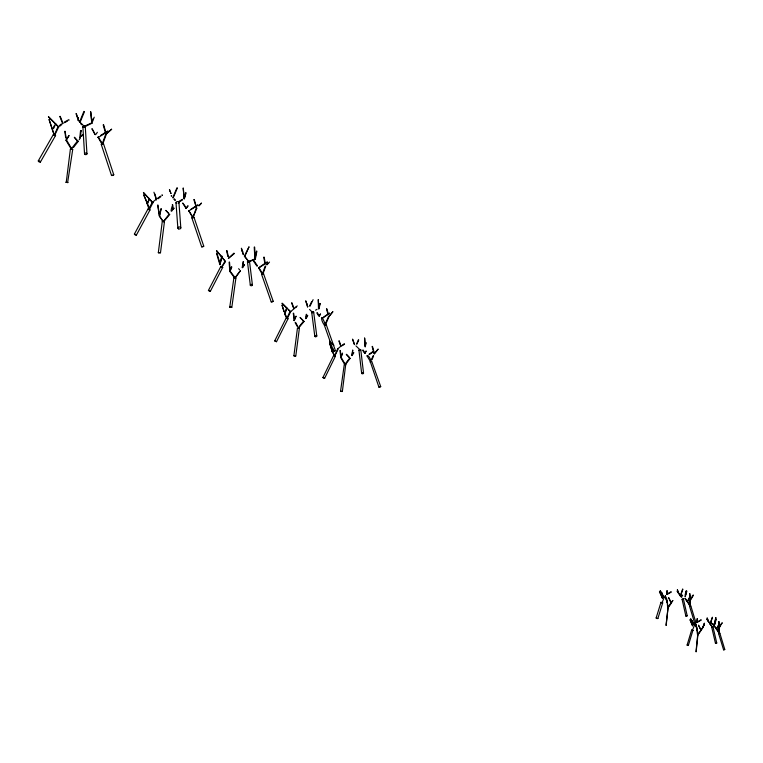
<?xml version="1.0" encoding="UTF-8"?>
<svg xmlns="http://www.w3.org/2000/svg" width="763" height="763" viewBox="0 0 763 763"><rect width="100%" height="100%" fill="white"/><g stroke="black" fill="none" stroke-linecap="round" stroke-linejoin="round"><path stroke-width="1.14" d="M307.508 306.907L307.842 306.631M208.423 290.465L210.302 291.39L222.748 267.336L221.861 266.411L220.869 266.411L208.433 290.417L210.321 291.342M156.1 199.515L156.568 199.887M220.86 266.506L221.213 267.012M161.966 195.09L162.433 195.442L162.109 194.975M240.479 270.77L235.166 278.037M361.643 373.288L358.915 350.112L359.84 349.435L360.794 349.893L363.541 373.126A0.954 0.591 -6.5 0 1 362.139 373.765A0.954 0.591 -6.5 0 1 362.101 372.735A0.954 0.591 -6.5 0 1 363.541 373.126M360.804 349.95L360.451 350.455M272.515 301.766L271.237 301.929L261.642 274.527L262.396 273.984L263.588 273.86L273.192 301.261L272.763 301.652M263.597 273.888L263.016 274.365M222.071 256.215L219.973 264.751L221.661 256.168M220.316 264.513L216.892 253.068M262.901 273.984L262.281 274.365L258.571 267.775L267.193 261.89M262.453 274.07L262.958 274.098L258.962 267.899L267.403 262.243M91.951 123.129L90.807 111.923M271.227 301.9L273.192 301.261M321.929 318.581L329.626 313.393M234.384 253.526L228.356 258.447L233.936 253.135M324.924 324.904L326.163 324.437L335.424 350.637L334.671 351.114L333.574 351.266L324.323 325.067L325.429 324.456M102.213 144.14L102.795 143.988L98.36 137.435L105.714 132.848M318.877 308.872L320.326 303.483M274.709 340.899L276.502 341.738L288.023 318.753L287.212 317.894L286.268 317.837L274.718 340.861L276.511 341.652M666.671 593.471L666.986 590.562M667.015 593.5L667.167 590.858M696.781 622.341L697.21 618.65M697.153 622.36L697.287 618.659M722.056 622.913L718.946 628.111L719.137 633.5L716.362 629.055L719.509 623.342M69.099 120.115L68.832 119.667L64.197 122.194M710.134 624.02L712.489 626.843M366.993 355.854C368.281 353.698 372.287 362.244 370.637 361.881M702.952 627.377L704.259 623.266M704.239 624.401L703.057 627.138M712.384 617.315L709.962 623.829L712.184 627.062M149.224 209.587C143.215 193.955 152.323 212.639 148.022 208.938L134.393 234.06L135.261 235.014L136.377 235.099L150.015 209.93L149.348 209.081M332.964 349.521L332.344 351.466L334.852 355.854L337.99 349.378M680.892 596.78L680.3 595.836L682.656 589.046M690.649 595.665L687.558 601.73L685.184 598.182M671.259 602.904L668.836 597.963M696.009 651.716L697.697 634.892L702.923 627.205L704.03 624.439M696.171 651.736L697.878 634.93L701.149 630.314L698.631 625.469M666.013 625.307L668.045 607.777L667.358 602.36M666.185 625.326L668.026 607.701M79.791 137.807L80.535 130.721L81.107 130.731M80.315 137.95L81.136 130.797M92.113 128.794C95.032 132.743 94.488 137.502 97.34 132.266M97.95 137.388L98.561 137.054M322.883 377.599L333.736 355.3L334.68 355.329L335.453 356.102L324.599 378.362L322.921 377.494L324.599 378.362M192.781 217.808L188.738 210.674L193.23 217.522M159.095 252.83L158.322 252.696L162.29 221.384L164.455 221.68M160.459 252.973L164.455 221.69L163.578 221.451M101.279 144.474L103.53 143.826L113.763 174.775L112.857 175.452L111.522 175.5L101.279 144.512L101.851 144.674M192.581 217.751L193.268 217.36M172.324 204.56C175.089 209.348 168.194 216.74 172.724 204.78M242.252 267.536L243.016 261.719M243.54 261.776L242.624 267.689L244.532 264.713M293.936 355.816L295.672 356.044L293.889 355.816L297.465 327.976L298.371 328.071L299.392 328.224L295.777 356.063M340.536 391.305L344.275 364.485M342.358 391.553L345.696 364.676M364.724 338.171L365.258 346.707M66.228 182.414L70.387 149.052M67.621 182.634L72.723 149.434L72.065 149.414M229.787 307.05L233.898 277.713L235.414 277.904L235.91 278.009L231.818 307.346L230.798 307.222M352.697 339.297L354.604 344.533M353.794 352.697L352.907 354.194M341.042 357.542L342.549 353.164M319.935 303.426L318.495 308.662L318.219 299.687M318.867 308.777L318.343 299.735M294.156 320.66L296.092 316.178M282.224 303.293L290.646 311.685L287.393 318.448M254.966 258.915L255.166 259.43M326.163 324.485C322.224 328.376 318.4 306.669 325.467 324.819L329.006 316.616M243.225 254.651L241.356 248.328M136.396 235.052L134.412 234.022M148.012 209.043L148.413 209.596M188.07 205.981L186.153 208.413M165.876 210.388L168.48 213.421M169.634 189.796L170.654 192.801M183.292 188.165L184.236 198.733L183.12 188.118M715.456 643.276L711.688 627.081L712.299 626.633L712.976 626.795L716.753 643.028L715.465 643.314L716.743 642.99M712.976 626.89L711.707 627.138M169.443 189.625L169.872 191.341M174.05 208.185L172.915 209.672M305.772 317.112L306.259 314.289M306.259 317.217L306.745 314.394M159.677 215.767L161.193 208.776M333.574 351.266L335.424 350.637M685.25 594.663L685.87 591.096M143.558 192.686L152.924 202.7L149.376 209.625M685.641 594.73L686.271 591.172M714.511 624.363L715.732 617.572M715.894 617.61L714.635 624.287M662.704 602.884L657.878 618.526L656.914 618.545L656.142 617.973L660.987 602.312L662.713 602.827L661.903 602.961M91.818 123.234L90.616 111.703M351.695 355.548L352.706 350.15M352.172 355.606L352.783 350.246M657.887 618.497L656.142 617.973M660.968 602.341L661.483 602.818M76.033 113.649L78.417 120.659M54.221 135.041L49.042 119.562M48.422 116.873L58.56 127.097M286.602 307.842L284.513 313.917L286.917 318.438L287.365 318.219L286.898 318.4M256.492 251.151L254.918 259.134L254.222 247.117M256.912 251.189L255.328 259.172L254.651 247.098M163.635 221.68L169.767 214.46L169.224 214.012L163.33 221.651L159.362 215.958L161.031 208.728M365.2 345.286L365.782 342.711M365.572 345.391L366.154 342.806M692.88 630.438L688.35 645.45L687.644 645.46L687.101 645.059L691.64 630.028L692.89 630.419L691.64 630.028M688.36 645.431L687.11 645.04M369.988 361.996L371.724 361.338L380.699 386.555L379.964 387.013L378.934 387.184L370.398 361.996M662.456 598.144L659.432 591.859M662.084 602.646L664.277 597.2M202.777 246.821L201.67 246.84L191.866 217.856L192.734 217.236L193.955 217.197L203.759 246.182L203.32 246.602M193.945 217.274L193.44 217.674M378.925 387.146L380.699 386.555M201.67 246.84L203.759 246.182M80.01 122.309L79.6 122.137M186.019 208.318L187.822 205.867M714.406 624.344L715.856 619.146M714.778 624.43L716.228 619.232M684.945 596.428L686.509 591.048M685.327 596.523L686.891 591.144M185.667 192.715L184.245 198.8M184.388 198.666L186.086 192.886M724.793 649.475L719.89 633.309L716.638 629.017L719.576 623.352M710.324 623.905L712.413 617.343M701.207 620.071L697.039 622.494M703.114 627.3L704.421 623.323M286.964 308.004L284.933 313.955L287.346 318.181M334.843 355.835L331.943 351.457L332.926 348.395M172.762 197.77L176.94 187.851M173.211 197.865L177.359 188.022M286.249 317.875L286.478 318.362M682.856 589.313L680.606 595.769L681.75 597.4M248.728 261.642C247.975 260.078 243.283 255.3 244.789 256.33M340.832 357.427L342.387 353.336M262.329 274.117L265.209 266.039L265.686 266.268L262.863 274.232M346.307 354.375L349.034 357.37M97.969 137.063L102.023 144.35L105.828 134.04L106.343 134.202L102.7 144.264M332.697 311.809L328.853 316.607L332.916 311.781M333.736 355.3L334.156 355.92M230.359 269.721L231.447 266.84M230.76 269.844L231.847 266.964M300.126 317.465L304.036 321.519L298.562 328.023M147.831 202.3L149.31 198.409M148.089 202.414L149.567 198.418M92.085 121.365L93.22 118.446M92.533 121.565L94.23 117.187M196.253 208.137L192.925 217.589L196.778 208.337M294.175 320.508L295.93 316.359M692.442 630.295L694.549 625.021M83.911 111.379L79.495 122.175L79.962 122.442M80.067 122.414L84.483 111.617M149.996 209.968L149.186 210.025M74.316 137.33L77.721 141.336M325.019 324.676L328.557 316.416M371.476 359.592L373.193 355.653M371.924 359.783L373.632 355.844M244.322 256.225L248.919 246.974M244.818 256.425L249.015 246.926M356.588 343.951L358.4 339.85M356.941 344.113L358.753 340.012M53.019 128.48L54.564 125.189M53.458 128.699L55.766 123.759M309.587 305.953L311.628 301.614M310.036 306.173L313.107 299.668M365.01 353.336L366.126 351.037M364.828 353.498L366.002 351.238M286.888 318.209L290.045 311.39L290.627 311.647M334.747 355.539L337.637 349.072M54.802 135.051L58.637 127.039M148.661 209.243L152.247 202.329L152.915 202.672M320.546 314.041L319.029 316.387L320.384 314.06M713.109 623.667L714.073 625.975M696.237 624.773L697.115 629.837M687.234 601.511L690.076 606.318L690.858 606.022L695.99 622.856L694.712 623.209L695.951 622.846M687.244 601.54L690.41 595.731M38.312 160.821L53.477 134.298M40.391 162.08A1.211 0.505 30 0 0 39.104 160.793A1.211 0.505 30 0 0 38.56 161.479A1.211 0.505 30 0 0 40.391 162.08L55.537 135.566M719.852 633.347C717.096 632.022 720.158 624.22 722.218 622.942M352.706 354.07L353.612 352.792M689.857 600.424L693.1 595.045M690.172 600.662L693.414 595.274M355.949 345.877L360.05 349.836M287.994 318.781L287.231 318.8M225.524 261.633L221.814 266.907L224.885 261.242M364.542 338.019L365.124 346.822M66.047 140.125L68.889 135.499M66.305 140.173L69.08 135.709M307.747 315.586L305.763 318.696L307.575 315.758M300.221 317.694L304.027 321.509M671.678 602.083L672.728 600.5M671.822 602.179L672.871 600.595M701.054 630.324L703.057 627.367M79.209 139.705L79.772 138.856M248.461 261.385L244.742 256.397M667.72 607.653L671.068 602.818M668.045 607.873L671.392 603.037M335.434 356.14L334.576 356.14M143.663 194.899L147.335 203.702M234.861 277.913L240.355 270.588M172.705 209.491L173.878 208.204M73.458 147.507L78.16 141.498M345.324 364.781L350.131 358.381M303.903 321.481L303.56 321.147L298.171 327.88L299.373 328.233M258.848 267.517L259.172 267.489M378.124 349.111L374.28 353.841L377.981 349.301M81.288 136.157L82.604 134.574M81.517 136.358L82.805 134.793M700.959 619.852L696.896 622.198M692.346 620.977L692.48 625.794L690 619.833M222.691 267.412L222.023 267.441M266.649 264.57L267.937 263.168M266.945 264.866L269.53 262.071M158.065 205.085L159.333 215.986L163.139 221.68M198.847 205.657L201.308 203.149M199.048 205.848L201.489 203.196M329.702 341.128L331.667 343.312M329.549 342.93L332.163 351.514M305.877 301.099L307.737 306.669M102.137 144.045L102.795 143.988M244.37 264.666L242.31 267.613M106.019 134.021L111.503 129.243M106.152 134.212L111.675 129.233M166.01 210.626L168.699 213.249M143.406 192.457L152.505 202.615M65.914 140.211L71.417 149.376M290.541 311.762L294.079 308.681M256.969 266.182L253.078 260.488L253.535 260.193M188.528 211.065L198.037 205.209M225.476 261.595L216.768 250.808M59.733 126.229L61.946 124.455M59.295 125.676L61.507 123.911M230.025 271.046L235.147 277.694M694.74 623.266L689.571 606.385L690.82 605.975M698.526 625.164L701.063 630.419M690.734 619.136L694.54 624.849M690.668 618.764L694.216 625.05M156.148 199.41L152.409 202.262L152.734 202.758M668.693 597.648L671.078 603.018M157.598 198.313L160.535 196.101M158.017 198.809L160.945 196.596M98.332 137.454L97.807 137.435M216.654 250.855L225.314 261.432M723.629 649.876L724.745 649.485L723.591 649.838L718.641 633.681L719.414 633.376M369.063 354.261L372.821 351.629M369.282 354.566L373.04 351.943M323.483 317.131L329.397 313.068M342.024 345.305L344.247 343.779M342.31 345.687L344.542 344.17M95.184 134.66L91.942 128.899M341.071 357.437L340.374 350.465M52.38 130.053L54.583 135.194M294.957 307.47L297.312 305.925M295.214 307.909L296.397 307.127M191.017 209.205L197.798 204.827M100.525 135.499L107.926 130.912M182.862 203.158L186.468 208.061M179.009 201.365L182.367 199.343M179.295 201.861L182.653 199.839M282.014 305.057L283.97 311.733M282.129 305.276L284.208 311.657M305.753 300.88L307.489 306.745M294.28 320.574L293.278 313.278M664.048 597.114L660.386 590.743M315.548 310.188L317.046 309.311M62.614 123.12L63.033 123.492L60.21 116.31M666.681 594.224L671.039 591.764M666.862 594.577L671.221 592.117M64.512 122.719L67.545 121.031M344.866 364.39L349.759 358.028L350.246 358.314M103.015 144.35L103.53 143.826M294.013 308.672L291.962 302.825M84.245 127.039L91.913 123.234M83.901 126.429L91.589 122.957M340.908 346.259L339.239 340.87M716.447 628.95L714.321 625.86M719.127 628.235L718.803 621.568M662.046 593.118L662.303 598.058L662.217 593.128M81.059 130.864L80.601 130.816M254.995 258.876L248.356 261.709M248.624 261.928L255.224 259.201M79.886 137.75L80.353 137.817M153.945 192.219L156.224 199.391M196.558 208.242L193.831 199.591M719.356 633.538L718.689 633.691M374.156 353.689L372.106 346.478M695.265 623.419L697.22 629.809M667.644 607.796L667.263 602.341M667.253 602.417L665.222 595.731M65.78 182.252L68.031 182.586M324.885 325.114L324.323 325.086M192.657 217.932L191.866 217.856M666.967 602.455L665.384 595.684M157.512 205.161L159.553 215.919M65.055 131.312L66.152 137.874M697.144 629.733L695.417 623.371M235.881 278.028L235.376 277.98M158.332 252.687L159.925 252.944M696.924 629.847L696.047 624.744M359.793 350.637L358.925 350.169M229.806 307.041L230.808 307.155M344.523 364.523L345.916 364.704M341.414 391.409C343.894 391.753 338.953 391.104 341.605 391.438M72.685 149.395L70.425 149.09L71.045 149.262M234.594 277.866L233.964 277.742M162.862 221.508L162.309 221.404M229.825 307.06L231.752 307.317M332.191 351.257L329.683 342.921M371.085 361.443L370.541 361.776L367.022 355.93M78.055 141.47L77.626 141.155L78.15 141.451M78.036 141.336L77.521 140.964L71.217 148.976L71.856 149.51M58.741 126.982L58.35 126.916M680.415 596.037L677.163 591.268M687.291 601.788L684.869 598.411M687.463 601.435L690.391 606.08M54.44 134.86L58.017 126.639L58.436 126.887M690.029 600.433L690.334 606.175M148.957 209.415L149.29 209.348M337.446 349.13L340.88 346.183M221.547 266.707L222.081 267.04M241.48 248.337L243.483 254.584M48.651 116.768L58.513 126.734M49.175 119.581L52.609 130.196M74.45 137.35L77.921 141.117M282.024 303.283L286.154 307.46M346.44 354.375L349.196 357.189M332.496 343.808L333.812 345.143M332.325 343.979L333.641 345.315M288.214 309.549L290.274 311.628M711.23 622.703L713.539 625.059M711.106 622.827L712.652 624.392M681.855 594.949L682.666 595.769M681.731 595.064L682.542 595.893M309.568 309.425L311.504 311.399M81.088 123.158L83.234 125.37M80.62 123.654L81.689 124.77M174.317 198.819L175.442 200.011M173.869 199.267L174.994 200.469M238.609 268.7L239.515 269.663M685.87 616.094L687.215 615.798L683.39 598.926L682.084 599.317L685.87 616.094L687.215 615.798M683.371 598.907L682.074 599.289M113.763 174.775L111.522 175.5M229.777 271.399L234.67 278.037M710.219 623.781L707.034 619.241M706.91 619.346L710.086 623.886M677.306 591.163L680.539 595.817M714.187 625.956L716.467 629.141M253.574 260.145L257.455 265.839M156.491 199.601L154.918 193.974M182.777 203.206L186 208.356M660.043 590.953L663.886 597.21M317.284 312.696L318.696 315.033M316.855 312.944L318.266 315.291M363.131 350.007L364.476 352.258M362.721 350.255L364.065 352.496M66.467 139.934L71.846 149.071M341.147 357.361L345.257 364.466M340.737 357.609L344.847 364.714M295.539 322.329L297.618 326.097M295.1 322.577L297.179 326.345M143.854 194.985L147.593 203.607M690.153 619.775L692.642 625.765L692.499 621.034M659.804 591.707L662.408 597.982M59.762 116.462L62.614 123.377M147.192 203.74L147.745 203.597M291.59 302.949L293.717 308.529M338.877 340.994L340.87 346.316M707.244 618.04L708.503 621.435M707.091 618.097L708.341 621.492M677.458 589.847L678.774 593.395M677.296 589.904L678.612 593.452M352.506 339.239L354.375 344.609M76.329 113.62L78.703 120.583M216.492 253.182L219.849 264.561M103.625 124.76L106.343 134.078M103.167 124.884L105.885 134.202M194.26 199.477L196.73 208.185M326.869 308.796L328.443 314.556M326.488 308.891L328.061 314.661M372.468 346.383L374.452 353.736M226.964 250.531L228.299 256.425M226.544 250.617L227.889 256.511M666.633 598.43L667.081 601.053M666.242 598.497L666.69 601.12M264.198 257.15L265.324 263.855M263.779 257.217L264.914 263.922M697.296 629.761L698.031 634.883M696.829 629.828L697.563 634.959M313.66 312.048L316.779 335.987M311.695 312.325L314.804 336.264M249.53 261.509L252.4 284.904A1.059 0.696 -6.2 0 1 250.865 285.705A1.059 0.696 -6.2 0 1 250.808 284.494A1.059 0.696 -6.2 0 1 252.41 284.981M247.46 261.814L250.321 285.219M64.903 131.312L65.675 137.922M293.679 313.24L294.48 320.546M339.993 350.503L340.756 357.504M229.529 262.119L230.226 271.208M229.119 262.148L229.816 271.237M178.943 202.51L180.812 227.86M176.005 202.748L177.846 228.099M85.275 126.744L86.953 153.821A1.211 0.83 -1.2 0 1 85.113 154.527A1.211 0.83 -1.2 0 1 85.16 153.086A1.211 0.83 -1.2 0 1 86.953 153.821M82.871 126.725L84.531 153.811M689.905 600.557L690.114 606.194M689.876 593.7L690.048 598.831M689.704 593.7L689.866 598.831M718.965 621.568L719.166 628.111M312.477 312.82A0.992 0.629 -7 0 1 311.8 311.962A0.992 0.629 -7 0 1 313.335 311.666A0.992 0.629 -7 0 1 313.212 312.677M248.309 262.367A1.049 0.706 -6.1 0 1 247.536 261.432A1.049 0.706 -6.1 0 1 249.119 261.06A1.049 0.706 -6.1 0 1 249.158 262.167M176.596 203.483A1.478 1.03 -2.6 0 1 176.406 201.937A1.478 1.03 -2.6 0 1 178.628 201.957A1.478 1.03 -2.6 0 1 178.246 203.492M83.568 127.497A1.202 0.83 -0.9 0 1 83.081 126.276A1.202 0.83 -0.9 0 1 84.903 126.124A1.202 0.83 -0.9 0 1 84.798 127.392M53.811 135.061A1.211 0.515 30.2 0 1 53.925 134.183A1.211 0.515 30.2 0 1 55.537 135.223A1.211 0.515 30.2 0 1 54.516 135.518M77.797 117.607L78.408 117.683L77.807 117.55M78.255 120.592L78.866 120.649L78.255 120.592M221.547 266.869L222.071 266.888L221.547 266.84M170.702 193.239L171.265 193.287L170.702 193.211M171.265 195.9L171.828 195.948L171.265 195.872M242.319 251.552L242.853 251.59L242.329 251.504M306.478 303.779L306.974 303.788L306.478 303.76M315.3 336.702A1.001 0.62 -7.1 0 0 316.788 336.044A1.001 0.62 -7.1 0 0 315.291 335.615A1.001 0.62 -7.1 0 0 315.3 336.702M178.561 228.881A1.488 1.03 -2.8 0 0 180.821 227.965A1.488 1.03 -2.8 0 0 178.618 227.097A1.488 1.03 -2.8 0 0 178.561 228.881"/></g></svg>
